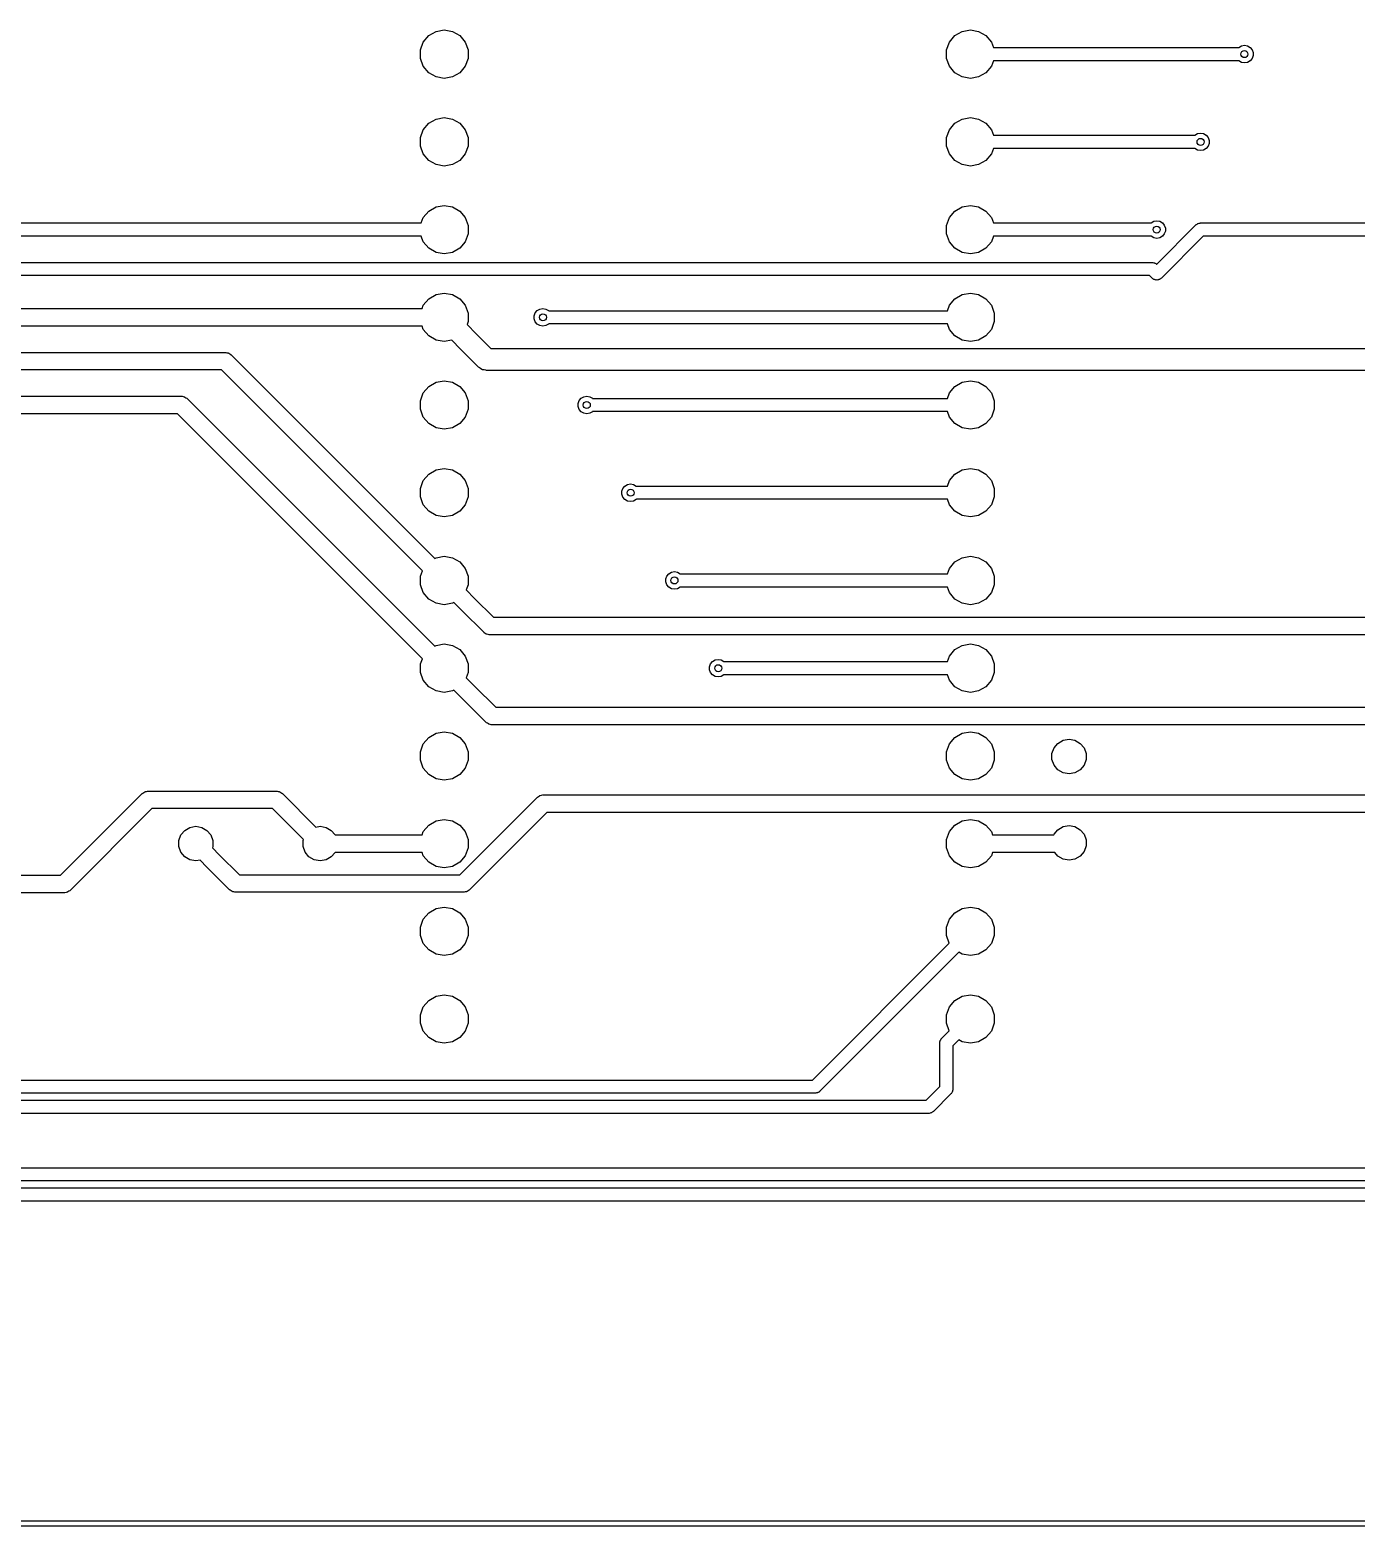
# Model space of a CAD drawing. Extents: x 25 to 346, y -457 to -16.
# Drawn here: x 223.9 to 262.32, y -456.64 to -413.32 of the extents above; entities that cross this region are included whole.
import ezdxf

# ---------------------------------------------------------------- set-up
doc = ezdxf.new("R2010")
doc.units = 0
doc.header["$MEASUREMENT"] = 0
doc.layers.add('BLACK', color=7, linetype='CONTINUOUS')

msp = doc.modelspace()

# ---------------------------------------------------------------- linework, layer by layer
at = {"layer": 'Black'}
for p, q in [((235.212, -413.898), (235.295, -413.669)), ((235.295, -413.669), (235.452, -413.483)), ((235.452, -413.483), (235.663, -413.361)), ((235.663, -413.361), (235.903, -413.319)), ((235.903, -413.319), (236.142, -413.361)), ((236.142, -413.361), (236.353, -413.483)), ((236.353, -413.483), (236.51, -413.669)), ((236.51, -413.669), (236.593, -413.898)), ((250.452, -413.898), (250.535, -413.669)), ((250.535, -413.669), (250.692, -413.483)), ((250.692, -413.483), (250.903, -413.361)), ((250.903, -413.361), (251.142, -413.319)), ((251.142, -413.319), (251.382, -413.361)), ((251.382, -413.361), (251.593, -413.483)), ((251.593, -413.483), (251.75, -413.669)), ((251.75, -413.669), (251.808, -413.829)), ((235.212, -414.142), (235.212, -413.898)), ((235.295, -414.371), (235.212, -414.142)), ((236.593, -414.142), (236.51, -414.371)), ((236.593, -413.898), (236.593, -414.142)), ((250.452, -414.142), (250.452, -413.898)), ((250.535, -414.371), (250.452, -414.142)), ((251.808, -413.829), (258.912, -413.829)), ((258.912, -413.829), (258.916, -413.825)), ((258.916, -413.825), (258.993, -413.78)), ((258.993, -413.78), (259.08, -413.765)), ((259.08, -413.765), (259.167, -413.78)), ((259.167, -413.78), (259.244, -413.825)), ((259.244, -413.825), (259.301, -413.893)), ((259.301, -414.147), (259.244, -414.215)), ((259.301, -413.893), (259.331, -413.976)), ((259.331, -414.064), (259.301, -414.147)), ((259.331, -413.976), (259.331, -414.064)), ((235.452, -414.557), (235.295, -414.371)), ((235.663, -414.679), (235.452, -414.557)), ((236.353, -414.557), (236.142, -414.679)), ((236.51, -414.371), (236.353, -414.557)), ((250.692, -414.557), (250.535, -414.371)), ((250.903, -414.679), (250.692, -414.557)), ((251.593, -414.557), (251.382, -414.679)), ((251.75, -414.371), (251.593, -414.557)), ((251.808, -414.21), (251.75, -414.371)), ((258.912, -414.21), (251.808, -414.21)), ((258.916, -414.215), (258.912, -414.21)), ((258.993, -414.26), (258.916, -414.215)), ((259.08, -414.275), (258.993, -414.26)), ((259.167, -414.26), (259.08, -414.275)), ((259.244, -414.215), (259.167, -414.26)), ((235.903, -414.721), (235.663, -414.679)), ((236.142, -414.679), (235.903, -414.721)), ((251.142, -414.721), (250.903, -414.679)), ((251.382, -414.679), (251.142, -414.721)), ((235.663, -415.901), (235.903, -415.859)), ((235.903, -415.859), (236.142, -415.901)), ((250.903, -415.901), (251.142, -415.859)), ((251.142, -415.859), (251.382, -415.901)), ((235.212, -416.438), (235.295, -416.209)), ((235.295, -416.209), (235.452, -416.023)), ((235.452, -416.023), (235.663, -415.901)), ((236.142, -415.901), (236.353, -416.023)), ((236.353, -416.023), (236.51, -416.209)), ((236.51, -416.209), (236.593, -416.438)), ((250.452, -416.438), (250.535, -416.209)), ((250.535, -416.209), (250.692, -416.023)), ((250.692, -416.023), (250.903, -415.901)), ((251.382, -415.901), (251.593, -416.023)), ((251.593, -416.023), (251.75, -416.209)), ((251.75, -416.209), (251.808, -416.369)), ((257.723, -416.32), (257.81, -416.305)), ((257.81, -416.305), (257.897, -416.32)), ((235.212, -416.682), (235.212, -416.438)), ((235.295, -416.911), (235.212, -416.682)), ((236.593, -416.682), (236.51, -416.911)), ((236.593, -416.438), (236.593, -416.682)), ((250.452, -416.682), (250.452, -416.438)), ((250.535, -416.911), (250.452, -416.682)), ((251.808, -416.369), (257.642, -416.369)), ((257.642, -416.369), (257.646, -416.365)), ((257.646, -416.365), (257.723, -416.32)), ((257.897, -416.32), (257.974, -416.365)), ((257.974, -416.365), (258.031, -416.433)), ((258.031, -416.687), (257.974, -416.755)), ((258.031, -416.433), (258.061, -416.516)), ((258.061, -416.604), (258.031, -416.687)), ((258.061, -416.516), (258.061, -416.604)), ((235.452, -417.097), (235.295, -416.911)), ((235.663, -417.219), (235.452, -417.097)), ((236.353, -417.097), (236.142, -417.219)), ((236.51, -416.911), (236.353, -417.097)), ((250.692, -417.097), (250.535, -416.911)), ((250.903, -417.219), (250.692, -417.097)), ((251.593, -417.097), (251.382, -417.219)), ((251.75, -416.911), (251.593, -417.097)), ((251.808, -416.75), (251.75, -416.911)), ((257.642, -416.75), (251.808, -416.75)), ((257.646, -416.755), (257.642, -416.75)), ((257.723, -416.8), (257.646, -416.755)), ((257.81, -416.815), (257.723, -416.8)), ((257.897, -416.8), (257.81, -416.815)), ((257.974, -416.755), (257.897, -416.8)), ((235.903, -417.261), (235.663, -417.219)), ((236.142, -417.219), (235.903, -417.261)), ((251.142, -417.261), (250.903, -417.219)), ((251.382, -417.219), (251.142, -417.261)), ((235.452, -418.563), (235.663, -418.441)), ((235.663, -418.441), (235.903, -418.399)), ((235.903, -418.399), (236.142, -418.441)), ((236.142, -418.441), (236.353, -418.563)), ((250.692, -418.563), (250.903, -418.441)), ((250.903, -418.441), (251.142, -418.399)), ((251.142, -418.399), (251.382, -418.441)), ((251.382, -418.441), (251.593, -418.563)), ((183.048, -418.909), (235.237, -418.909)), ((235.237, -418.909), (235.295, -418.749)), ((235.295, -418.749), (235.452, -418.563)), ((236.353, -418.563), (236.51, -418.749)), ((236.51, -418.749), (236.593, -418.978)), ((250.452, -418.978), (250.535, -418.749)), ((250.535, -418.749), (250.692, -418.563)), ((251.593, -418.563), (251.75, -418.749)), ((251.75, -418.749), (251.808, -418.909)), ((251.808, -418.909), (256.372, -418.909)), ((256.372, -418.909), (256.376, -418.905)), ((256.376, -418.905), (256.453, -418.86)), ((256.453, -418.86), (256.54, -418.845)), ((256.54, -418.845), (256.627, -418.86)), ((256.627, -418.86), (256.704, -418.905)), ((256.704, -418.905), (256.761, -418.973)), ((257.769, -418.917), (257.793, -418.91)), ((257.793, -418.91), (257.802, -418.911)), ((257.802, -418.911), (257.81, -418.909)), ((257.81, -418.909), (312.707, -418.909)), ((235.237, -419.291), (183.048, -419.291)), ((235.295, -419.451), (235.237, -419.291)), ((236.593, -419.222), (236.51, -419.451)), ((236.593, -418.978), (236.593, -419.222)), ((250.452, -419.222), (250.452, -418.978)), ((250.535, -419.451), (250.452, -419.222)), ((251.808, -419.291), (251.75, -419.451)), ((256.372, -419.291), (251.808, -419.291)), ((256.376, -419.295), (256.372, -419.291)), ((256.453, -419.34), (256.376, -419.295)), ((256.54, -419.355), (256.453, -419.34)), ((256.539, -420.101), (257.675, -418.965)), ((256.627, -419.34), (256.54, -419.355)), ((256.704, -419.295), (256.627, -419.34)), ((257.889, -419.291), (256.675, -420.505)), ((256.761, -419.227), (256.704, -419.295)), ((256.761, -418.973), (256.791, -419.056)), ((256.791, -419.144), (256.761, -419.227)), ((256.791, -419.056), (256.791, -419.144)), ((257.675, -418.965), (257.682, -418.96)), ((257.682, -418.96), (257.688, -418.954)), ((257.688, -418.954), (257.709, -418.942)), ((257.709, -418.942), (257.729, -418.927)), ((257.729, -418.927), (257.738, -418.925)), ((257.738, -418.925), (257.745, -418.921)), ((257.745, -418.921), (257.769, -418.917)), ((312.707, -419.291), (257.889, -419.291)), ((235.452, -419.637), (235.295, -419.451)), ((235.663, -419.759), (235.452, -419.637)), ((235.903, -419.801), (235.663, -419.759)), ((236.142, -419.759), (235.903, -419.801)), ((236.353, -419.637), (236.142, -419.759)), ((236.51, -419.451), (236.353, -419.637)), ((250.692, -419.637), (250.535, -419.451)), ((250.903, -419.759), (250.692, -419.637)), ((251.142, -419.801), (250.903, -419.759)), ((251.382, -419.759), (251.142, -419.801)), ((251.593, -419.637), (251.382, -419.759)), ((251.75, -419.451), (251.593, -419.637)), ((184.318, -420.053), (256.413, -420.053)), ((256.413, -420.053), (256.421, -420.054)), ((256.421, -420.054), (256.43, -420.053)), ((256.43, -420.053), (256.454, -420.06)), ((256.454, -420.06), (256.478, -420.064)), ((256.478, -420.064), (256.485, -420.068)), ((256.485, -420.068), (256.494, -420.07)), ((256.494, -420.07), (256.514, -420.085)), ((256.514, -420.085), (256.535, -420.097)), ((256.535, -420.097), (256.539, -420.101)), ((256.334, -420.433), (184.318, -420.433)), ((256.405, -420.505), (256.334, -420.433)), ((256.419, -420.514), (256.405, -420.505)), ((256.431, -420.526), (256.419, -420.514)), ((256.446, -420.533), (256.431, -420.526)), ((256.459, -420.543), (256.446, -420.533)), ((256.476, -420.547), (256.459, -420.543)), ((256.491, -420.554), (256.476, -420.547)), ((256.507, -420.555), (256.491, -420.554)), ((256.523, -420.56), (256.507, -420.555)), ((256.54, -420.558), (256.523, -420.56)), ((256.557, -420.56), (256.54, -420.558)), ((256.573, -420.555), (256.557, -420.56)), ((256.589, -420.554), (256.573, -420.555)), ((256.604, -420.547), (256.589, -420.554)), ((256.621, -420.543), (256.604, -420.547)), ((256.634, -420.533), (256.621, -420.543)), ((256.649, -420.526), (256.634, -420.533)), ((256.661, -420.514), (256.649, -420.526)), ((256.675, -420.505), (256.661, -420.514)), ((235.452, -421.103), (235.663, -420.981)), ((235.663, -420.981), (235.903, -420.939)), ((235.903, -420.939), (236.142, -420.981)), ((236.142, -420.981), (236.353, -421.103)), ((250.692, -421.103), (250.903, -420.981)), ((250.903, -420.981), (251.142, -420.939)), ((251.142, -420.939), (251.382, -420.981)), ((251.382, -420.981), (251.593, -421.103)), ((182.028, -421.386), (235.26, -421.386)), ((235.26, -421.386), (235.295, -421.289)), ((235.295, -421.289), (235.452, -421.103)), ((236.353, -421.103), (236.51, -421.289)), ((236.51, -421.289), (236.593, -421.518)), ((238.509, -421.596), (238.539, -421.513)), ((238.539, -421.513), (238.596, -421.445)), ((238.596, -421.445), (238.673, -421.4)), ((238.673, -421.4), (238.76, -421.385)), ((238.76, -421.385), (238.847, -421.4)), ((238.847, -421.4), (238.924, -421.445)), ((238.924, -421.445), (238.928, -421.45)), ((238.928, -421.45), (250.477, -421.45)), ((250.477, -421.45), (250.535, -421.289)), ((250.535, -421.289), (250.692, -421.103)), ((251.593, -421.103), (251.75, -421.289)), ((251.75, -421.289), (251.833, -421.518)), ((235.26, -421.894), (182.133, -421.894)), ((235.295, -421.991), (235.26, -421.894)), ((236.593, -421.762), (236.561, -421.85)), ((236.561, -421.85), (236.826, -422.114)), ((236.593, -421.518), (236.593, -421.762)), ((238.509, -421.684), (238.509, -421.596)), ((238.539, -421.767), (238.509, -421.684)), ((238.596, -421.835), (238.539, -421.767)), ((238.673, -421.88), (238.596, -421.835)), ((238.76, -421.895), (238.673, -421.88)), ((238.847, -421.88), (238.76, -421.895)), ((238.924, -421.835), (238.847, -421.88)), ((238.928, -421.83), (238.924, -421.835)), ((250.477, -421.83), (238.928, -421.83)), ((250.535, -421.991), (250.477, -421.83)), ((251.833, -421.762), (251.75, -421.991)), ((251.833, -421.518), (251.833, -421.762)), ((235.452, -422.177), (235.295, -421.991)), ((235.663, -422.299), (235.452, -422.177)), ((235.903, -422.341), (235.663, -422.299)), ((236.117, -422.303), (235.903, -422.341)), ((236.376, -422.563), (236.117, -422.303)), ((236.826, -422.114), (236.826, -422.114)), ((236.826, -422.114), (237.253, -422.542)), ((250.692, -422.177), (250.535, -421.991)), ((250.903, -422.299), (250.692, -422.177)), ((251.142, -422.341), (250.903, -422.299)), ((251.382, -422.299), (251.142, -422.341)), ((251.593, -422.177), (251.382, -422.299)), ((251.75, -421.991), (251.593, -422.177)), ((186.69, -422.656), (229.552, -422.656)), ((229.552, -422.656), (229.564, -422.658)), ((229.564, -422.658), (229.575, -422.657)), ((229.575, -422.657), (229.607, -422.666)), ((229.607, -422.666), (229.639, -422.671)), ((229.639, -422.671), (229.649, -422.677)), ((229.649, -422.677), (229.66, -422.68)), ((229.66, -422.68), (229.687, -422.699)), ((229.687, -422.699), (229.716, -422.715)), ((229.716, -422.715), (229.723, -422.724)), ((229.723, -422.724), (229.732, -422.73)), ((229.732, -422.73), (235.625, -428.623)), ((236.897, -423.084), (236.376, -422.563)), ((236.376, -422.563), (236.376, -422.563)), ((237.253, -422.542), (300.171, -422.542)), ((229.447, -423.164), (186.795, -423.164)), ((235.268, -428.985), (229.447, -423.164)), ((236.909, -423.092), (236.897, -423.084)), ((236.918, -423.102), (236.909, -423.092)), ((236.954, -423.123), (236.918, -423.102)), ((236.988, -423.147), (236.954, -423.123)), ((237.001, -423.151), (236.988, -423.147)), ((237.013, -423.158), (237.001, -423.151)), ((237.054, -423.165), (237.013, -423.158)), ((237.094, -423.175), (237.054, -423.165)), ((237.108, -423.174), (237.094, -423.175)), ((237.122, -423.177), (237.108, -423.174)), ((300.039, -423.177), (237.122, -423.177)), ((235.295, -423.829), (235.452, -423.643)), ((235.452, -423.643), (235.663, -423.521)), ((235.663, -423.521), (235.903, -423.479)), ((235.903, -423.479), (236.142, -423.521)), ((236.142, -423.521), (236.353, -423.643)), ((236.353, -423.643), (236.51, -423.829)), ((250.535, -423.829), (250.692, -423.643)), ((250.692, -423.643), (250.903, -423.521)), ((250.903, -423.521), (251.142, -423.479)), ((251.142, -423.479), (251.382, -423.521)), ((251.382, -423.521), (251.593, -423.643)), ((251.593, -423.643), (251.75, -423.829)), ((198.806, -423.926), (228.282, -423.926)), ((228.282, -423.926), (228.294, -423.928)), ((228.294, -423.928), (228.305, -423.927)), ((228.305, -423.927), (228.337, -423.936)), ((228.337, -423.936), (228.369, -423.941)), ((228.369, -423.941), (228.379, -423.947)), ((228.379, -423.947), (228.39, -423.95)), ((228.39, -423.95), (228.417, -423.969)), ((228.417, -423.969), (228.446, -423.985)), ((228.446, -423.985), (228.453, -423.994)), ((228.453, -423.994), (228.462, -424)), ((228.462, -424), (235.625, -431.163)), ((235.212, -424.058), (235.295, -423.829)), ((235.212, -424.302), (235.212, -424.058)), ((236.51, -423.829), (236.593, -424.058)), ((236.593, -424.058), (236.593, -424.302)), ((239.779, -424.136), (239.809, -424.053)), ((239.809, -424.053), (239.866, -423.985)), ((239.866, -423.985), (239.943, -423.94)), ((239.943, -423.94), (240.03, -423.925)), ((240.03, -423.925), (240.117, -423.94)), ((240.117, -423.94), (240.194, -423.985)), ((240.194, -423.985), (240.198, -423.989)), ((240.198, -423.989), (250.477, -423.989)), ((250.477, -423.989), (250.535, -423.829)), ((251.75, -423.829), (251.833, -424.058)), ((251.833, -424.058), (251.833, -424.302)), ((228.177, -424.434), (198.911, -424.434)), ((235.268, -431.525), (228.177, -424.434)), ((235.295, -424.531), (235.212, -424.302)), ((235.452, -424.717), (235.295, -424.531)), ((236.51, -424.531), (236.353, -424.717)), ((236.593, -424.302), (236.51, -424.531)), ((239.779, -424.224), (239.779, -424.136)), ((239.809, -424.307), (239.779, -424.224)), ((239.866, -424.375), (239.809, -424.307)), ((239.943, -424.42), (239.866, -424.375)), ((240.03, -424.435), (239.943, -424.42)), ((240.117, -424.42), (240.03, -424.435)), ((240.194, -424.375), (240.117, -424.42)), ((240.198, -424.37), (240.194, -424.375)), ((250.477, -424.37), (240.198, -424.37)), ((250.535, -424.531), (250.477, -424.37)), ((250.692, -424.717), (250.535, -424.531)), ((251.75, -424.531), (251.593, -424.717)), ((251.833, -424.302), (251.75, -424.531)), ((235.663, -424.839), (235.452, -424.717)), ((235.903, -424.881), (235.663, -424.839)), ((236.142, -424.839), (235.903, -424.881)), ((236.353, -424.717), (236.142, -424.839)), ((250.903, -424.839), (250.692, -424.717)), ((251.142, -424.881), (250.903, -424.839)), ((251.382, -424.839), (251.142, -424.881)), ((251.593, -424.717), (251.382, -424.839)), ((235.295, -426.369), (235.452, -426.183)), ((235.452, -426.183), (235.663, -426.061)), ((235.663, -426.061), (235.903, -426.019)), ((235.903, -426.019), (236.142, -426.061)), ((236.142, -426.061), (236.353, -426.183)), ((236.353, -426.183), (236.51, -426.369)), ((250.535, -426.369), (250.692, -426.183)), ((250.692, -426.183), (250.903, -426.061)), ((250.903, -426.061), (251.142, -426.019)), ((251.142, -426.019), (251.382, -426.061)), ((251.382, -426.061), (251.593, -426.183)), ((251.593, -426.183), (251.75, -426.369)), ((235.212, -426.598), (235.295, -426.369)), ((235.212, -426.842), (235.212, -426.598)), ((236.51, -426.369), (236.593, -426.598)), ((236.593, -426.598), (236.593, -426.842)), ((241.049, -426.676), (241.079, -426.593)), ((241.049, -426.764), (241.049, -426.676)), ((241.079, -426.593), (241.136, -426.525)), ((241.136, -426.525), (241.213, -426.48)), ((241.213, -426.48), (241.3, -426.465)), ((241.3, -426.465), (241.387, -426.48)), ((241.387, -426.48), (241.464, -426.525)), ((241.464, -426.525), (241.468, -426.529)), ((241.468, -426.529), (250.477, -426.529)), ((250.477, -426.529), (250.535, -426.369)), ((251.75, -426.369), (251.833, -426.598)), ((251.833, -426.598), (251.833, -426.842)), ((235.295, -427.071), (235.212, -426.842)), ((235.452, -427.257), (235.295, -427.071)), ((236.51, -427.071), (236.353, -427.257)), ((236.593, -426.842), (236.51, -427.071)), ((241.079, -426.847), (241.049, -426.764)), ((241.136, -426.915), (241.079, -426.847)), ((241.213, -426.96), (241.136, -426.915)), ((241.3, -426.975), (241.213, -426.96)), ((241.387, -426.96), (241.3, -426.975)), ((241.464, -426.915), (241.387, -426.96)), ((241.468, -426.91), (241.464, -426.915)), ((250.477, -426.91), (241.468, -426.91)), ((250.535, -427.071), (250.477, -426.91)), ((250.692, -427.257), (250.535, -427.071)), ((251.75, -427.071), (251.593, -427.257)), ((251.833, -426.842), (251.75, -427.071)), ((235.663, -427.379), (235.452, -427.257)), ((235.903, -427.421), (235.663, -427.379)), ((236.142, -427.379), (235.903, -427.421)), ((236.353, -427.257), (236.142, -427.379)), ((250.903, -427.379), (250.692, -427.257)), ((251.142, -427.421), (250.903, -427.379)), ((251.382, -427.379), (251.142, -427.421)), ((251.593, -427.257), (251.382, -427.379)), ((235.625, -428.623), (235.663, -428.601)), ((235.663, -428.601), (235.903, -428.559)), ((235.903, -428.559), (236.142, -428.601)), ((236.142, -428.601), (236.353, -428.723)), ((236.353, -428.723), (236.51, -428.909)), ((250.535, -428.909), (250.692, -428.723)), ((250.692, -428.723), (250.903, -428.601)), ((250.903, -428.601), (251.142, -428.559)), ((251.142, -428.559), (251.382, -428.601)), ((251.382, -428.601), (251.593, -428.723)), ((251.593, -428.723), (251.75, -428.909)), ((235.212, -429.138), (235.268, -428.985)), ((235.212, -429.382), (235.212, -429.138)), ((236.51, -428.909), (236.593, -429.138)), ((236.593, -429.138), (236.593, -429.382)), ((242.319, -429.216), (242.349, -429.133)), ((242.319, -429.304), (242.319, -429.216)), ((242.349, -429.387), (242.319, -429.304)), ((242.349, -429.133), (242.406, -429.065)), ((242.406, -429.065), (242.483, -429.02)), ((242.483, -429.02), (242.57, -429.005)), ((242.57, -429.005), (242.657, -429.02)), ((242.657, -429.02), (242.734, -429.065)), ((242.734, -429.065), (242.738, -429.07)), ((242.738, -429.07), (250.477, -429.07)), ((250.477, -429.07), (250.535, -428.909)), ((251.75, -428.909), (251.833, -429.138)), ((251.833, -429.138), (251.833, -429.382)), ((235.295, -429.611), (235.212, -429.382)), ((235.452, -429.797), (235.295, -429.611)), ((236.593, -429.382), (236.537, -429.535)), ((236.537, -429.535), (236.781, -429.779)), ((242.406, -429.455), (242.349, -429.387)), ((242.483, -429.5), (242.406, -429.455)), ((242.57, -429.515), (242.483, -429.5)), ((242.657, -429.5), (242.57, -429.515)), ((242.734, -429.455), (242.657, -429.5)), ((242.738, -429.45), (242.734, -429.455)), ((250.477, -429.45), (242.738, -429.45)), ((250.535, -429.611), (250.477, -429.45)), ((250.692, -429.797), (250.535, -429.611)), ((251.75, -429.611), (251.593, -429.797)), ((251.833, -429.382), (251.75, -429.611)), ((235.663, -429.919), (235.452, -429.797)), ((235.903, -429.961), (235.663, -429.919)), ((236.142, -429.919), (235.903, -429.961)), ((236.18, -429.897), (236.142, -429.919)), ((236.421, -430.138), (236.18, -429.897)), ((237.044, -430.76), (236.421, -430.138)), ((236.781, -429.779), (237.329, -430.327)), ((250.903, -429.919), (250.692, -429.797)), ((251.142, -429.961), (250.903, -429.919)), ((251.382, -429.919), (251.142, -429.961)), ((251.593, -429.797), (251.382, -429.919)), ((237.329, -430.327), (303.247, -430.327)), ((237.053, -430.767), (237.044, -430.76)), ((237.06, -430.775), (237.053, -430.767)), ((237.089, -430.792), (237.06, -430.775)), ((237.116, -430.811), (237.089, -430.792)), ((237.127, -430.814), (237.116, -430.811)), ((237.136, -430.819), (237.127, -430.814)), ((237.169, -430.825), (237.136, -430.819)), ((237.201, -430.834), (237.169, -430.825)), ((237.212, -430.833), (237.201, -430.834)), ((237.223, -430.835), (237.212, -430.833)), ((303.352, -430.835), (237.223, -430.835)), ((235.625, -431.163), (235.663, -431.141)), ((235.663, -431.141), (235.903, -431.099)), ((235.903, -431.099), (236.142, -431.141)), ((236.142, -431.141), (236.353, -431.263)), ((236.353, -431.263), (236.51, -431.449)), ((236.51, -431.449), (236.593, -431.678)), ((250.477, -431.609), (250.535, -431.449)), ((250.535, -431.449), (250.692, -431.263)), ((250.692, -431.263), (250.903, -431.141)), ((250.903, -431.141), (251.142, -431.099)), ((251.142, -431.099), (251.382, -431.141)), ((251.382, -431.141), (251.593, -431.263)), ((251.593, -431.263), (251.75, -431.449)), ((251.75, -431.449), (251.833, -431.678)), ((235.212, -431.678), (235.268, -431.525)), ((235.212, -431.922), (235.212, -431.678)), ((236.593, -431.678), (236.593, -431.922)), ((243.589, -431.756), (243.619, -431.673)), ((243.589, -431.844), (243.589, -431.756)), ((243.619, -431.927), (243.589, -431.844)), ((243.619, -431.673), (243.676, -431.605)), ((243.676, -431.605), (243.753, -431.56)), ((243.753, -431.56), (243.84, -431.545)), ((243.84, -431.545), (243.927, -431.56)), ((243.927, -431.56), (244.004, -431.605)), ((244.004, -431.605), (244.008, -431.609)), ((244.008, -431.609), (250.477, -431.609)), ((251.833, -431.678), (251.833, -431.922)), ((235.295, -432.151), (235.212, -431.922)), ((235.452, -432.337), (235.295, -432.151)), ((235.663, -432.459), (235.452, -432.337)), ((236.593, -431.922), (236.537, -432.075)), ((236.537, -432.075), (236.781, -432.319)), ((236.781, -432.319), (237.392, -432.93)), ((243.676, -431.995), (243.619, -431.927)), ((243.753, -432.04), (243.676, -431.995)), ((243.84, -432.055), (243.753, -432.04)), ((243.927, -432.04), (243.84, -432.055)), ((244.004, -431.995), (243.927, -432.04)), ((244.008, -431.99), (244.004, -431.995)), ((250.477, -431.99), (244.008, -431.99)), ((250.535, -432.151), (250.477, -431.99)), ((250.692, -432.337), (250.535, -432.151)), ((250.903, -432.459), (250.692, -432.337)), ((251.593, -432.337), (251.382, -432.459)), ((251.75, -432.151), (251.593, -432.337)), ((251.833, -431.922), (251.75, -432.151)), ((235.903, -432.501), (235.663, -432.459)), ((236.142, -432.459), (235.903, -432.501)), ((236.18, -432.437), (236.142, -432.459)), ((236.421, -432.678), (236.18, -432.437)), ((237.107, -433.364), (236.421, -432.678)), ((251.142, -432.501), (250.903, -432.459)), ((251.382, -432.459), (251.142, -432.501)), ((237.392, -432.93), (303.183, -432.93)), ((235.663, -433.681), (235.903, -433.639)), ((235.903, -433.639), (236.142, -433.681)), ((237.116, -433.37), (237.107, -433.364)), ((237.124, -433.379), (237.116, -433.37)), ((237.152, -433.395), (237.124, -433.379)), ((237.179, -433.415), (237.152, -433.395)), ((237.19, -433.417), (237.179, -433.415)), ((237.2, -433.423), (237.19, -433.417)), ((237.233, -433.429), (237.2, -433.423)), ((237.265, -433.437), (237.233, -433.429)), ((237.276, -433.436), (237.265, -433.437)), ((237.287, -433.438), (237.276, -433.436)), ((303.289, -433.438), (237.287, -433.438)), ((250.903, -433.681), (251.142, -433.639)), ((251.142, -433.639), (251.382, -433.681)), ((235.212, -434.218), (235.295, -433.989)), ((235.295, -433.989), (235.452, -433.803)), ((235.452, -433.803), (235.663, -433.681)), ((236.142, -433.681), (236.353, -433.803)), ((236.353, -433.803), (236.51, -433.989)), ((236.51, -433.989), (236.593, -434.218)), ((250.452, -434.218), (250.535, -433.989)), ((250.535, -433.989), (250.692, -433.803)), ((250.692, -433.803), (250.903, -433.681)), ((251.382, -433.681), (251.593, -433.803)), ((251.593, -433.803), (251.75, -433.989)), ((251.75, -433.989), (251.833, -434.218)), ((253.565, -434.109), (253.677, -433.976)), ((253.677, -433.976), (253.828, -433.888)), ((253.828, -433.888), (254, -433.858)), ((254, -433.858), (254.172, -433.888)), ((254.172, -433.888), (254.323, -433.976)), ((254.323, -433.976), (254.435, -434.109)), ((235.212, -434.462), (235.212, -434.218)), ((235.295, -434.691), (235.212, -434.462)), ((236.593, -434.462), (236.51, -434.691)), ((236.593, -434.218), (236.593, -434.462)), ((250.452, -434.462), (250.452, -434.218)), ((250.535, -434.691), (250.452, -434.462)), ((251.833, -434.462), (251.75, -434.691)), ((251.833, -434.218), (251.833, -434.462)), ((253.506, -434.273), (253.565, -434.109)), ((253.506, -434.447), (253.506, -434.273)), ((253.565, -434.611), (253.506, -434.447)), ((254.435, -434.109), (254.494, -434.273)), ((254.494, -434.447), (254.435, -434.611)), ((254.494, -434.273), (254.494, -434.447)), ((235.452, -434.877), (235.295, -434.691)), ((235.663, -434.999), (235.452, -434.877)), ((236.353, -434.877), (236.142, -434.999)), ((236.51, -434.691), (236.353, -434.877)), ((250.692, -434.877), (250.535, -434.691)), ((250.903, -434.999), (250.692, -434.877)), ((251.593, -434.877), (251.382, -434.999)), ((251.75, -434.691), (251.593, -434.877)), ((253.677, -434.744), (253.565, -434.611)), ((253.828, -434.832), (253.677, -434.744)), ((254, -434.862), (253.828, -434.832)), ((254.172, -434.832), (254, -434.862)), ((254.323, -434.744), (254.172, -434.832)), ((254.435, -434.611), (254.323, -434.744)), ((227.233, -435.377), (227.243, -435.371)), ((227.243, -435.371), (227.276, -435.366)), ((227.276, -435.366), (227.308, -435.357)), ((227.308, -435.357), (227.319, -435.358)), ((227.319, -435.358), (227.33, -435.356)), ((227.33, -435.356), (231.035, -435.356)), ((231.035, -435.356), (231.046, -435.358)), ((231.046, -435.358), (231.057, -435.357)), ((231.057, -435.357), (231.089, -435.366)), ((231.089, -435.366), (231.122, -435.371)), ((231.122, -435.371), (231.132, -435.377)), ((235.903, -435.041), (235.663, -434.999)), ((236.142, -434.999), (235.903, -435.041)), ((251.142, -435.041), (250.903, -434.999)), ((251.382, -434.999), (251.142, -435.041)), ((224.786, -437.794), (227.15, -435.43)), ((227.15, -435.43), (227.16, -435.424)), ((227.16, -435.424), (227.167, -435.415)), ((227.167, -435.415), (227.195, -435.399)), ((227.195, -435.399), (227.223, -435.38)), ((227.223, -435.38), (227.233, -435.377)), ((231.132, -435.377), (231.142, -435.38)), ((231.142, -435.38), (231.17, -435.399)), ((231.17, -435.399), (231.198, -435.415)), ((231.198, -435.415), (231.205, -435.424)), ((231.205, -435.424), (231.215, -435.43)), ((231.215, -435.43), (232.184, -436.399)), ((236.352, -437.782), (238.589, -435.545)), ((238.589, -435.545), (238.598, -435.538)), ((238.598, -435.538), (238.605, -435.53)), ((238.605, -435.53), (238.634, -435.513)), ((238.634, -435.513), (238.661, -435.494)), ((238.661, -435.494), (238.672, -435.491)), ((238.672, -435.491), (238.682, -435.486)), ((238.682, -435.486), (238.714, -435.48)), ((238.714, -435.48), (238.747, -435.471)), ((238.747, -435.471), (238.758, -435.472)), ((238.758, -435.472), (238.769, -435.47)), ((238.769, -435.47), (308.619, -435.47)), ((227.435, -435.864), (225.071, -438.228)), ((230.93, -435.864), (227.435, -435.864)), ((231.824, -436.758), (230.93, -435.864)), ((235.452, -436.343), (235.663, -436.221)), ((235.663, -436.221), (235.903, -436.179)), ((235.903, -436.179), (236.142, -436.221)), ((236.142, -436.221), (236.353, -436.343)), ((238.874, -435.978), (236.637, -438.215)), ((308.514, -435.978), (238.874, -435.978)), ((250.692, -436.343), (250.903, -436.221)), ((250.903, -436.221), (251.142, -436.179)), ((251.142, -436.179), (251.382, -436.221)), ((251.382, -436.221), (251.593, -436.343)), ((228.211, -436.793), (228.27, -436.629)), ((228.27, -436.629), (228.382, -436.496)), ((228.382, -436.496), (228.533, -436.408)), ((228.533, -436.408), (228.705, -436.378)), ((228.705, -436.378), (228.877, -436.408)), ((228.877, -436.408), (229.028, -436.496)), ((229.028, -436.496), (229.14, -436.629)), ((229.14, -436.629), (229.199, -436.793)), ((232.184, -436.399), (232.305, -436.378)), ((232.305, -436.378), (232.477, -436.408)), ((232.477, -436.408), (232.628, -436.496)), ((232.628, -436.496), (232.737, -436.626)), ((232.737, -436.626), (235.26, -436.626)), ((235.26, -436.626), (235.295, -436.529)), ((235.295, -436.529), (235.452, -436.343)), ((236.353, -436.343), (236.51, -436.529)), ((236.51, -436.529), (236.593, -436.758)), ((250.452, -436.758), (250.535, -436.529)), ((250.535, -436.529), (250.692, -436.343)), ((251.593, -436.343), (251.75, -436.529)), ((251.75, -436.529), (251.785, -436.626)), ((251.785, -436.626), (253.559, -436.626)), ((253.559, -436.626), (253.565, -436.609)), ((253.565, -436.609), (253.677, -436.476)), ((253.677, -436.476), (253.828, -436.388)), ((253.828, -436.388), (254, -436.358)), ((254, -436.358), (254.172, -436.388)), ((254.172, -436.388), (254.323, -436.476)), ((254.323, -436.476), (254.435, -436.609)), ((254.435, -436.609), (254.494, -436.773)), ((228.211, -436.967), (228.211, -436.793)), ((228.27, -437.131), (228.211, -436.967)), ((229.199, -436.967), (229.186, -437.002)), ((229.186, -437.002), (229.385, -437.2)), ((229.199, -436.793), (229.199, -436.967)), ((231.811, -436.793), (231.824, -436.758)), ((231.811, -436.967), (231.811, -436.793)), ((231.87, -437.131), (231.811, -436.967)), ((236.593, -437.002), (236.51, -437.231)), ((236.593, -436.758), (236.593, -437.002)), ((250.452, -437.002), (250.452, -436.758)), ((250.535, -437.231), (250.452, -437.002)), ((254.494, -436.947), (254.435, -437.111)), ((254.494, -436.773), (254.494, -436.947)), ((228.382, -437.264), (228.27, -437.131)), ((228.533, -437.352), (228.382, -437.264)), ((228.705, -437.382), (228.533, -437.352)), ((228.826, -437.361), (228.705, -437.382)), ((229.025, -437.56), (228.826, -437.361)), ((229.385, -437.2), (229.966, -437.782)), ((231.982, -437.264), (231.87, -437.131)), ((232.133, -437.352), (231.982, -437.264)), ((232.305, -437.382), (232.133, -437.352)), ((232.477, -437.352), (232.305, -437.382)), ((232.628, -437.264), (232.477, -437.352)), ((232.737, -437.134), (232.628, -437.264)), ((235.26, -437.134), (232.737, -437.134)), ((235.295, -437.231), (235.26, -437.134)), ((235.452, -437.417), (235.295, -437.231)), ((235.663, -437.539), (235.452, -437.417)), ((235.903, -437.581), (235.663, -437.539)), ((236.142, -437.539), (235.903, -437.581)), ((236.353, -437.417), (236.142, -437.539)), ((236.51, -437.231), (236.353, -437.417)), ((250.692, -437.417), (250.535, -437.231)), ((250.903, -437.539), (250.692, -437.417)), ((251.142, -437.581), (250.903, -437.539)), ((251.382, -437.539), (251.142, -437.581)), ((251.593, -437.417), (251.382, -437.539)), ((251.75, -437.231), (251.593, -437.417)), ((251.785, -437.134), (251.75, -437.231)), ((253.585, -437.134), (251.785, -437.134)), ((253.677, -437.244), (253.585, -437.134)), ((253.828, -437.332), (253.677, -437.244)), ((254, -437.362), (253.828, -437.332)), ((254.172, -437.332), (254, -437.362)), ((254.323, -437.244), (254.172, -437.332)), ((254.435, -437.111), (254.323, -437.244)), ((113.774, -437.794), (224.786, -437.794)), ((229.681, -438.215), (229.025, -437.56)), ((229.966, -437.782), (236.352, -437.782)), ((224.892, -438.302), (113.668, -438.302)), ((224.903, -438.3), (224.892, -438.302)), ((224.914, -438.301), (224.903, -438.3)), ((224.946, -438.293), (224.914, -438.301)), ((224.978, -438.287), (224.946, -438.293)), ((224.988, -438.282), (224.978, -438.287)), ((224.999, -438.279), (224.988, -438.282)), ((225.026, -438.26), (224.999, -438.279)), ((225.055, -438.243), (225.026, -438.26)), ((225.062, -438.234), (225.055, -438.243)), ((225.071, -438.228), (225.062, -438.234)), ((229.69, -438.222), (229.681, -438.215)), ((229.697, -438.23), (229.69, -438.222)), ((229.726, -438.247), (229.697, -438.23)), ((229.753, -438.266), (229.726, -438.247)), ((229.764, -438.269), (229.753, -438.266)), ((229.774, -438.274), (229.764, -438.269)), ((229.807, -438.28), (229.774, -438.274)), ((229.839, -438.289), (229.807, -438.28)), ((229.85, -438.288), (229.839, -438.289)), ((229.861, -438.29), (229.85, -438.288)), ((236.457, -438.29), (229.861, -438.29)), ((236.468, -438.288), (236.457, -438.29)), ((236.479, -438.289), (236.468, -438.288)), ((236.511, -438.28), (236.479, -438.289)), ((236.544, -438.274), (236.511, -438.28)), ((236.554, -438.269), (236.544, -438.274)), ((236.565, -438.266), (236.554, -438.269)), ((236.592, -438.247), (236.565, -438.266)), ((236.621, -438.23), (236.592, -438.247)), ((236.628, -438.222), (236.621, -438.23)), ((236.637, -438.215), (236.628, -438.222)), ((235.452, -438.883), (235.663, -438.761)), ((235.663, -438.761), (235.903, -438.719)), ((235.903, -438.719), (236.142, -438.761)), ((236.142, -438.761), (236.353, -438.883)), ((250.692, -438.883), (250.903, -438.761)), ((250.903, -438.761), (251.142, -438.719)), ((251.142, -438.719), (251.382, -438.761)), ((251.382, -438.761), (251.593, -438.883)), ((235.212, -439.298), (235.295, -439.069)), ((235.295, -439.069), (235.452, -438.883)), ((236.353, -438.883), (236.51, -439.069)), ((236.51, -439.069), (236.593, -439.298)), ((250.452, -439.298), (250.535, -439.069)), ((250.535, -439.069), (250.692, -438.883)), ((251.593, -438.883), (251.75, -439.069)), ((251.75, -439.069), (251.833, -439.298)), ((235.212, -439.542), (235.212, -439.298)), ((235.295, -439.771), (235.212, -439.542)), ((236.593, -439.542), (236.51, -439.771)), ((236.593, -439.298), (236.593, -439.542)), ((250.452, -439.542), (250.452, -439.298)), ((250.532, -439.761), (250.452, -439.542)), ((251.833, -439.542), (251.75, -439.771)), ((251.833, -439.298), (251.833, -439.542)), ((235.452, -439.957), (235.295, -439.771)), ((235.663, -440.079), (235.452, -439.957)), ((235.903, -440.121), (235.663, -440.079)), ((236.142, -440.079), (235.903, -440.121)), ((236.353, -439.957), (236.142, -440.079)), ((236.51, -439.771), (236.353, -439.957)), ((246.568, -443.725), (250.532, -439.761)), ((250.808, -440.024), (246.781, -444.05)), ((250.903, -440.079), (250.808, -440.024)), ((251.142, -440.121), (250.903, -440.079)), ((251.382, -440.079), (251.142, -440.121)), ((251.593, -439.957), (251.382, -440.079)), ((251.75, -439.771), (251.593, -439.957)), ((235.295, -441.609), (235.452, -441.423)), ((235.452, -441.423), (235.663, -441.301)), ((235.663, -441.301), (235.903, -441.259)), ((235.903, -441.259), (236.142, -441.301)), ((236.142, -441.301), (236.353, -441.423)), ((236.353, -441.423), (236.51, -441.609)), ((250.535, -441.609), (250.692, -441.423)), ((250.692, -441.423), (250.903, -441.301)), ((250.903, -441.301), (251.142, -441.259)), ((251.142, -441.259), (251.382, -441.301)), ((251.382, -441.301), (251.593, -441.423)), ((251.593, -441.423), (251.75, -441.609)), ((235.212, -441.838), (235.295, -441.609)), ((235.212, -442.082), (235.212, -441.838)), ((236.51, -441.609), (236.593, -441.838)), ((236.593, -441.838), (236.593, -442.082)), ((250.452, -441.838), (250.535, -441.609)), ((250.452, -442.082), (250.452, -441.838)), ((251.75, -441.609), (251.833, -441.838)), ((251.833, -441.838), (251.833, -442.082)), ((235.295, -442.311), (235.212, -442.082)), ((236.593, -442.082), (236.51, -442.311)), ((250.309, -442.524), (250.532, -442.301)), ((250.532, -442.301), (250.452, -442.082)), ((251.833, -442.082), (251.75, -442.311)), ((235.452, -442.497), (235.295, -442.311)), ((235.663, -442.619), (235.452, -442.497)), ((235.903, -442.661), (235.663, -442.619)), ((236.142, -442.619), (235.903, -442.661)), ((236.353, -442.497), (236.142, -442.619)), ((236.51, -442.311), (236.353, -442.497)), ((250.254, -442.642), (250.261, -442.618)), ((250.255, -442.65), (250.254, -442.642)), ((250.254, -442.658), (250.255, -442.65)), ((250.254, -443.913), (250.254, -442.658)), ((250.261, -442.618), (250.265, -442.593)), ((250.265, -442.593), (250.269, -442.586)), ((250.269, -442.586), (250.271, -442.578)), ((250.271, -442.578), (250.286, -442.558)), ((250.286, -442.558), (250.298, -442.536)), ((250.298, -442.536), (250.304, -442.531)), ((250.304, -442.531), (250.309, -442.524)), ((250.808, -442.564), (250.635, -442.737)), ((250.635, -442.737), (250.635, -443.992)), ((250.903, -442.619), (250.808, -442.564)), ((251.142, -442.661), (250.903, -442.619)), ((251.382, -442.619), (251.142, -442.661)), ((251.593, -442.497), (251.382, -442.619)), ((251.75, -442.311), (251.593, -442.497)), ((182.375, -443.725), (246.568, -443.725)), ((249.857, -444.309), (250.254, -443.913)), ((250.627, -444.033), (250.623, -444.057)), ((250.634, -444.009), (250.627, -444.033)), ((250.635, -443.992), (250.633, -444)), ((250.633, -444), (250.634, -444.009)), ((180.508, -444.309), (249.857, -444.309)), ((246.647, -444.106), (182.296, -444.106)), ((246.655, -444.105), (246.647, -444.106)), ((246.663, -444.106), (246.655, -444.105)), ((246.687, -444.099), (246.663, -444.106)), ((246.712, -444.095), (246.687, -444.099)), ((246.719, -444.091), (246.712, -444.095)), ((246.727, -444.088), (246.719, -444.091)), ((246.748, -444.074), (246.727, -444.088)), ((246.769, -444.062), (246.748, -444.074)), ((246.775, -444.055), (246.769, -444.062)), ((246.781, -444.05), (246.775, -444.055)), ((250.579, -444.127), (250.071, -444.635)), ((250.584, -444.12), (250.579, -444.127)), ((250.59, -444.114), (250.584, -444.12)), ((250.602, -444.093), (250.59, -444.114)), ((250.617, -444.073), (250.602, -444.093)), ((250.619, -444.064), (250.617, -444.073)), ((250.623, -444.057), (250.619, -444.064)), ((249.936, -444.69), (180.508, -444.69)), ((249.944, -444.689), (249.936, -444.69)), ((249.953, -444.69), (249.944, -444.689)), ((249.977, -444.683), (249.953, -444.69)), ((250.001, -444.679), (249.977, -444.683)), ((250.008, -444.675), (250.001, -444.679)), ((250.017, -444.673), (250.008, -444.675)), ((250.037, -444.658), (250.017, -444.673)), ((250.058, -444.646), (250.037, -444.658)), ((250.064, -444.64), (250.058, -444.646)), ((250.071, -444.635), (250.064, -444.64)), ((179.835, -446.265), (324.609, -446.265)), ((177.968, -446.849), (326.311, -446.849)), ((324.688, -446.646), (179.756, -446.646)), ((326.39, -447.231), (177.968, -447.231)), ((25.475, -456.49), (345.365, -456.49)), ((345.44, -456.64), (25.4, -456.64))]:
    msp.add_line(p, q, dxfattribs=at)
for centre in [(259.08, -414.02), (257.81, -416.56), (256.54, -419.1), (238.76, -421.64), (240.03, -424.18), (241.3, -426.72), (242.57, -429.26), (243.84, -431.8)]:
    msp.add_circle(centre, 0.1016, dxfattribs=at)

doc.saveas('drawing.dxf')
